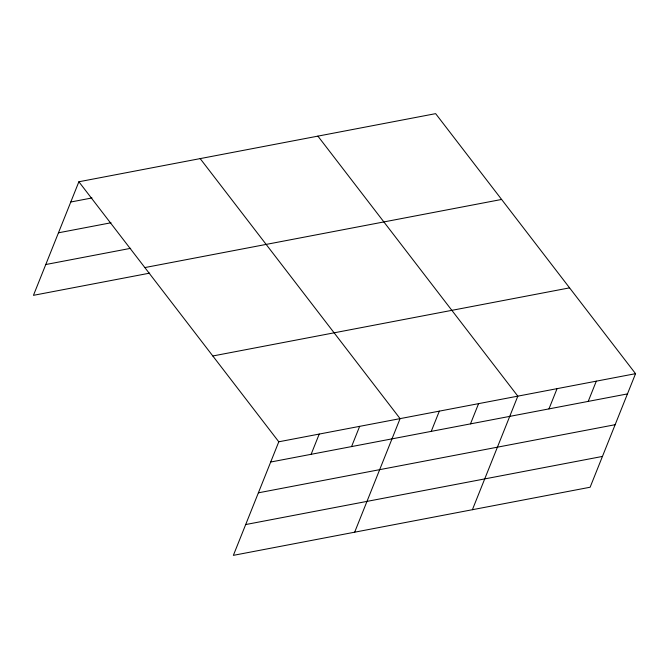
<?xml version="1.0" encoding="UTF-8"?>
<svg xmlns="http://www.w3.org/2000/svg" width="669" height="669" viewBox="0 0 669 669"><rect width="100%" height="100%" fill="white"/><g stroke="black" fill="none" stroke-linecap="round" stroke-linejoin="round"><path stroke-width="1" d="M635.55 373.67L278.789 441.791L233.364 555.354L590.125 487.233L635.55 373.67L435.636 113.646L78.875 181.767L33.45 295.33L149.697 273.136M311.127 454.31L319.222 434.072M351.56 446.583L359.654 426.345M354.662 532.19L400.087 418.627L200.173 158.603M431.237 431.371L439.332 411.134M470.483 423.878L478.578 403.641M472.398 509.711L517.823 396.148L317.9 136.125M548.965 408.893L557.06 388.656M588.21 401.4L596.305 381.163M70.78 202.005L92.004 197.949M58.462 232.804L111.021 222.769M45.768 264.531L130.681 248.324M144.847 267.575L501.608 199.454M212.817 355.983L569.578 287.862M270.694 462.028L627.455 393.907M258.376 492.827L615.137 424.706M245.682 524.555L602.443 456.434M78.875 181.767L278.789 441.791"/></g></svg>
